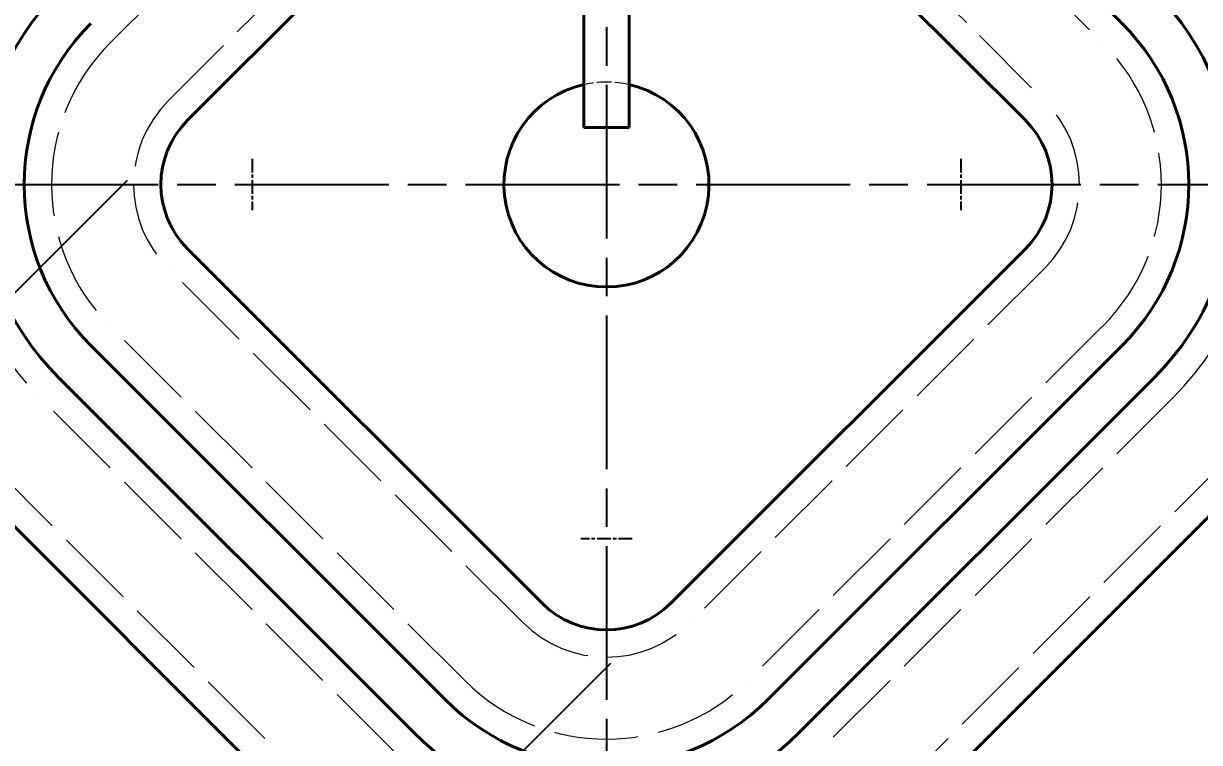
# Model space of a CAD drawing. Header units: millimetres. Extents: x 0 to 630, y 0 to 446.
# Drawn here: x 242.6 to 294.3, y 338.7 to 370.3 of the extents above; entities that cross this region are included whole.
import ezdxf

# ---------------------------------------------------------------- set-up
doc = ezdxf.new("R2010")
doc.units = ezdxf.units.MM
doc.header["$LTSCALE"] = 1.5
doc.linetypes.add('CHAIN', pattern=[0.3543, 0.2362, -0.0295, 0.0591, -0.0295])
doc.linetypes.add('DASHED', pattern=[0.2067, 0.1654, -0.0413])
for name, color, linetype, lineweight in [('가려진 것(ISO)', 2, 'DASHED', 18), ('가시적인 것(ISO)', 3, 'Continuous', 40), ('중심 표식(ISO)', 1, 'Continuous', 25), ('중심선(ISO)', 1, 'Continuous', 25), ('치수(ISO)', 2, 'Continuous', 25)]:
    doc.layers.add(name, color=color, linetype=linetype, lineweight=lineweight)
doc.styles.add('치수 텍스트_PSTEK_POSCO', font='isocp.shx')
doc.dimstyles.new('치수_PSTEK_POSCO', dxfattribs={"dimscale": 1.5, "dimtxt": 3, "dimasz": 2.5, "dimexe": 2, "dimexo": 2.5, "dimgap": 1, "dimtad": 1, "dimrnd": 1e-08, "dimdsep": 46, "dimtxsty": '치수 텍스트_PSTEK_POSCO', "dimcen": 0.09, "dimdle": 10, "dimclrd": 7, "dimclre": 7, "dimclrt": 2, "dimadec": 1, "dimazin": 2, "dimtfac": 1, "dimtmove": 0, "dimatfit": 3, "dimfxl": 0, "dimtolj": 1, "dimlwd": -1, "dimlwe": -1, "dimarcsym": 0})

# ---------------------------------------------------------------- blocks, each defined once
blk = doc.blocks.new('*D25')
at = {"layer": 'Defpoints', "color": 0}
for p in [(249.839, 366.056), (271.052, 344.843), (247.884, 321.675)]:
    blk.add_point(p, dxfattribs=at)
at = {"layer": '치수(ISO)', "color": 7}
for p, q in [((247.187, 363.404), (224.549, 340.767)), ((268.4, 342.191), (245.763, 319.554)), ((229.322, 340.236), (245.232, 324.327))]:
    blk.add_line(p, q, dxfattribs=at)
for points in [[(229.764, 340.678), (228.88, 339.795), (226.671, 342.888)], [(245.674, 324.769), (244.79, 323.885), (247.884, 321.675)]]:
    blk.add_solid(points, dxfattribs=at)
at = {"layer": '치수(ISO)', "color": 2, "insert": (238.178, 336.685), "char_height": 4.5, "attachment_point": 4, "rotation": 315, "style": '치수 텍스트_PSTEK_POSCO'}
blk.add_mtext('\\A1;30', dxfattribs=at)
blk = doc.blocks.new('*D26')
at = {"layer": 'Defpoints', "color": 0}
for p in [(239.939, 375.956), (205.606, 341.622), (280.951, 334.943)]:
    blk.add_point(p, dxfattribs=at)
at = {"layer": '치수(ISO)', "color": 7}
for p, q in [((237.288, 373.304), (203.485, 339.501)), ((243.966, 303.262), (208.258, 338.971)), ((278.3, 332.292), (244.497, 298.489))]:
    blk.add_line(p, q, dxfattribs=at)
for points in [[(208.7, 339.413), (207.816, 338.529), (205.606, 341.622)], [(244.408, 303.704), (243.525, 302.82), (246.618, 300.61)]]:
    blk.add_solid(points, dxfattribs=at)
at = {"layer": '치수(ISO)', "color": 2, "insert": (227.014, 325.518), "char_height": 4.5, "attachment_point": 4, "rotation": 315, "style": '치수 텍스트_PSTEK_POSCO'}
blk.add_mtext('\\A1;58', dxfattribs=at)

msp = doc.modelspace()

# ---------------------------------------------------------------- linework, layer by layer
at = {"layer": '가려진 것(ISO)', "ltscale": 13.822656}
for p, q in [((246.445, 369.45), (267.658, 390.663)), ((248.99, 366.905), (270.203, 388.118))]:
    msp.add_line(p, q, dxfattribs=at)
at = {"layer": '가려진 것(ISO)', "ltscale": 13.062409}
for p, q in [((278.547, 380.905), (290.002, 369.45)), ((276.002, 378.36), (287.457, 366.905))]:
    msp.add_line(p, q, dxfattribs=at)
at = {"layer": '가려진 것(ISO)', "ltscale": 14.191259}
for p, q in [((264.546, 343.994), (248.99, 359.551)), ((287.457, 359.551), (271.9, 343.994)), ((262.001, 341.449), (246.445, 357.005)), ((290.002, 357.005), (274.446, 341.449)), ((258.89, 338.338), (243.333, 353.894)), ((293.114, 353.894), (277.557, 338.338)), ((256.344, 335.792), (240.788, 351.348)), ((295.659, 351.348), (280.103, 335.792))]:
    msp.add_line(p, q, dxfattribs=at)
at = {"layer": '가려진 것(ISO)', "ltscale": 13.374947}
for centre, start, end in [((252.667, 363.228), 135, 225), ((283.78, 363.228), 315, 45)]:
    msp.add_arc(centre, 13.2, start, end, dxfattribs=at)
at = {"layer": '가려진 것(ISO)', "ltscale": 14.861053}
for centre, start, end in [((252.667, 363.228), 135, 225), ((283.78, 363.228), 315, 45), ((268.223, 347.671), 225, 315)]:
    msp.add_arc(centre, 8.8, start, end, dxfattribs=at)
at = {"layer": '가려진 것(ISO)', "ltscale": 2.560876}
msp.add_arc((268.223, 363.228), 4.5, 77.1604, 102.8396, dxfattribs=at)
at = {"layer": '가려진 것(ISO)', "ltscale": 13.172297}
for centre, start, end in [((252.667, 363.228), 135, 225), ((283.78, 363.228), 315, 45), ((268.223, 347.671), 225, 315)]:
    msp.add_arc(centre, 5.2, start, end, dxfattribs=at)
at = {"layer": '가시적인 것(ISO)'}
for p, q in [((267.223, 385.728), (267.223, 365.728)), ((269.223, 365.728), (269.223, 385.728)), ((265.223, 381.441), (249.839, 366.056)), ((280.244, 380.905), (290.851, 370.299)), ((280.244, 380.905), (290.851, 370.299)), ((286.608, 366.056), (276.002, 376.663)), ((267.223, 365.728), (269.223, 365.728)), ((249.839, 360.399), (265.395, 344.843)), ((271.052, 344.843), (286.608, 360.399)), ((261.152, 340.6), (245.596, 356.157)), ((261.152, 340.6), (245.596, 356.157)), ((290.851, 356.157), (275.295, 340.6)), ((290.851, 356.157), (275.295, 340.6)), ((259.738, 339.186), (244.182, 354.742)), ((244.182, 354.742), (259.738, 339.186)), ((292.265, 354.742), (276.709, 339.186)), ((276.709, 339.186), (292.265, 354.742)), ((255.496, 334.943), (239.939, 350.5)), ((296.508, 350.5), (280.951, 334.943))]:
    msp.add_line(p, q, dxfattribs=at)
for centre, radius, start, end in [((252.667, 363.228), 12, 135, 225), ((252.667, 363.228), 12, 135, 225), ((283.78, 363.228), 12, 315, 45), ((283.78, 363.228), 12, 315, 45), ((252.667, 363.228), 10, 135, 225), ((252.667, 363.228), 10, 135, 225), ((283.78, 363.228), 10, 315, 45), ((283.78, 363.228), 10, 315, 45), ((268.223, 363.228), 4.5, 102.8396, 77.1604), ((252.667, 363.228), 4, 135, 225), ((283.78, 363.228), 4, 315, 45), ((268.223, 347.671), 4, 225, 315), ((268.223, 347.671), 10, 225, 315), ((268.223, 347.671), 10, 225, 315), ((268.223, 347.671), 12, 225, 315), ((268.223, 347.671), 12, 225, 315)]:
    msp.add_arc(centre, radius, start, end, dxfattribs=at)
at = {"layer": '중심 표식(ISO)', "linetype": 'CHAIN', "ltscale": 1.666711}
for p, q in [((252.667, 364.353), (252.667, 362.103)), ((283.78, 364.353), (283.78, 362.103)), ((269.348, 347.671), (267.098, 347.671))]:
    msp.add_line(p, q, dxfattribs=at)
at = {"layer": '중심선(ISO)', "linetype": 'CHAIN', "ltscale": 19.051651}
for p, q in [((268.223, 428.353), (268.223, 326.671)), ((231.667, 363.228), (304.78, 363.228))]:
    msp.add_line(p, q, dxfattribs=at)

# ---------------------------------------------------------------- dimensions: what is measured, and where the dimension line sits
at = {"layer": '치수(ISO)', "color": 7}
for base, p1, p2, picture, middle in [((205.606, 341.622), (280.951, 334.943), (239.939, 375.956), '*D26', (226.112, 321.116)), ((247.884, 321.675), (249.839, 366.056), (271.052, 344.843), '*D25', (237.277, 332.282))]:
    dim = msp.add_linear_dim(base=base, p1=p1, p2=p2, angle=135, dimstyle='치수_PSTEK_POSCO', override={"dimdec": 2, "dimtp": 0, "dimtm": 0, "dimtdec": 2, "dimtofl": 0, "dimatfit": 1}, dxfattribs=at)
    dim.commit()
    dim.dimension.update_dxf_attribs({"geometry": picture, "text_midpoint": middle, "dimtype": 160})

doc.saveas('drawing.dxf')
